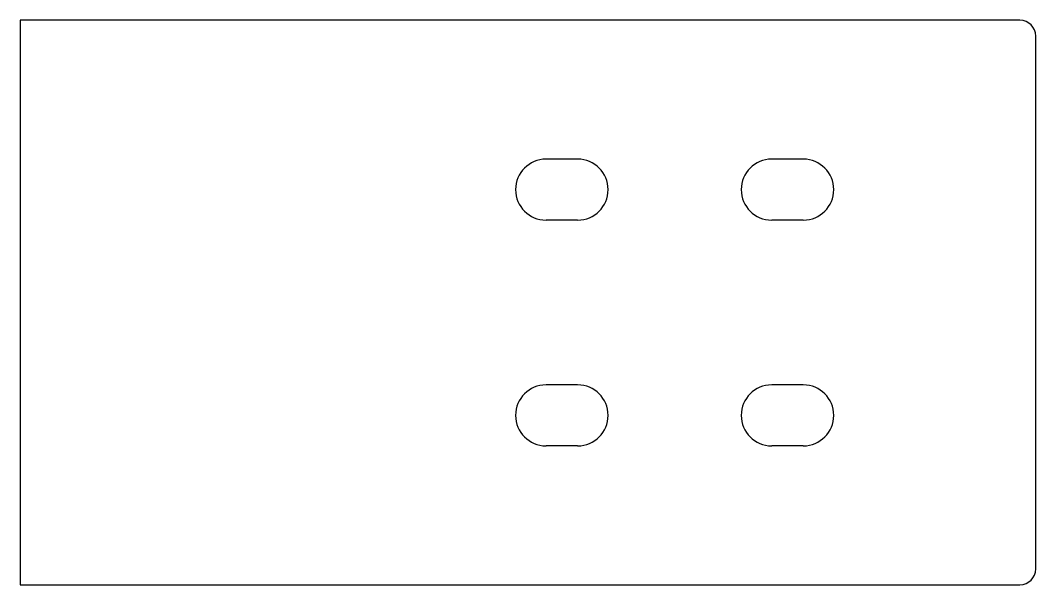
# Model space of a CAD drawing. Header units: millimetres. Extents: x -12260 to -11810, y -14474 to -14224.
import ezdxf

# ---------------------------------------------------------------- set-up
doc = ezdxf.new("R2010")
doc.units = ezdxf.units.MM
doc.header["$MEASUREMENT"] = 0

msp = doc.modelspace()

# ---------------------------------------------------------------- linework, layer by layer
for p, q in [((-12259.5, -14223.5), (-12259.5, -14473.5)), ((-11816.5, -14223.5), (-12259.5, -14223.5)), ((-11809.5, -14466.5), (-11809.5, -14230.5)), ((-12012.5, -14285), (-12026.5, -14285)), ((-11912.5, -14285), (-11926.5, -14285)), ((-12012.5, -14312), (-12026.5, -14312)), ((-11912.5, -14312), (-11926.5, -14312)), ((-12012.5, -14385), (-12026.5, -14385)), ((-11912.5, -14385), (-11926.5, -14385)), ((-12012.5, -14412), (-12026.5, -14412)), ((-11912.5, -14412), (-11926.5, -14412)), ((-12259.5, -14473.5), (-11816.5, -14473.5))]:
    msp.add_line(p, q)
for centre, radius, start, end in [((-11816.5, -14230.5), 7, 0, 90), ((-12026.5, -14298.5), 13.5, 90, 270), ((-12012.5, -14298.5), 13.5, 270, 90), ((-11926.5, -14298.5), 13.5, 90, 270), ((-11912.5, -14298.5), 13.5, 270, 90), ((-12026.5, -14398.5), 13.5, 90, 270), ((-12012.5, -14398.5), 13.5, 270, 90), ((-11926.5, -14398.5), 13.5, 90, 270), ((-11912.5, -14398.5), 13.5, 270, 90), ((-11816.5, -14466.5), 7, 270, 0)]:
    msp.add_arc(centre, radius, start, end)

doc.saveas('drawing.dxf')
